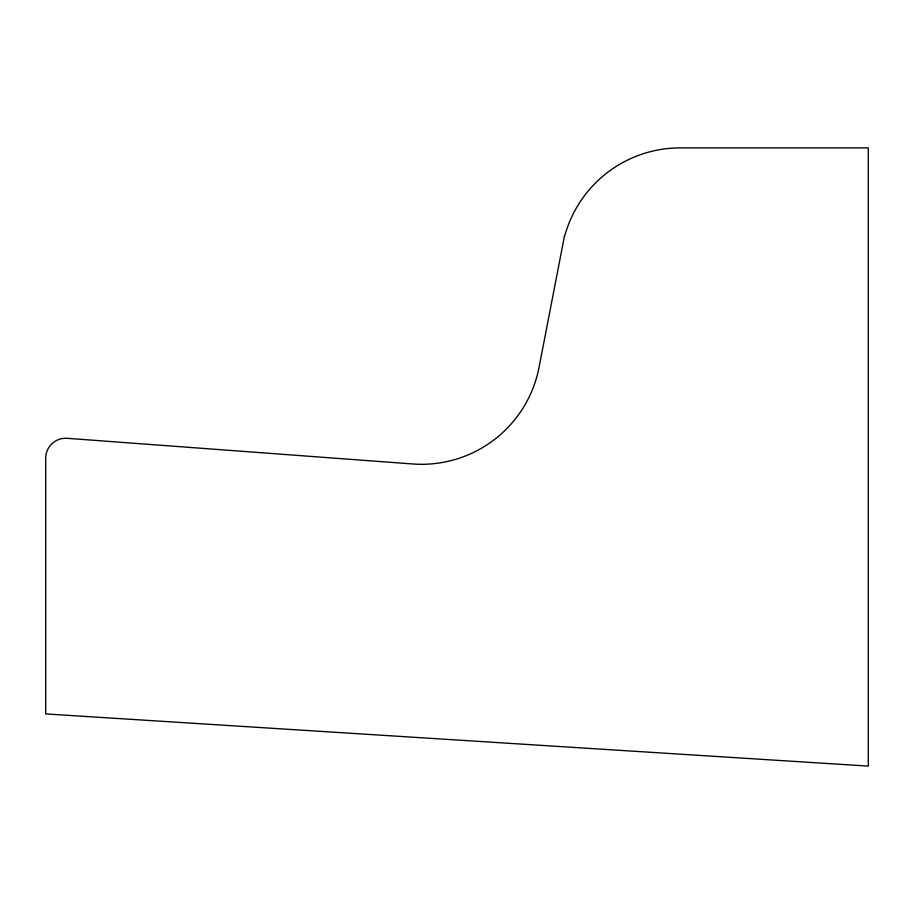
<?xml version="1.0" encoding="UTF-8"?>
<svg xmlns="http://www.w3.org/2000/svg" width="914" height="914" viewBox="0 0 914 914"><rect width="100%" height="100%" fill="white"/><g stroke="black" fill="none" stroke-linecap="round" stroke-linejoin="round"><path stroke-width="1.37" d="M564.384 236.452L539.043 367.382A119.654 119.654 0 0 1 412.705 463.969L67.122 438.309A19.937 19.937 0 0 0 45.7 458.188L45.7 713.925L868.3 766.103L868.3 147.897L680.142 147.897A119.654 119.654 0 0 0 566.634 229.711L564.384 236.452"/></g></svg>
